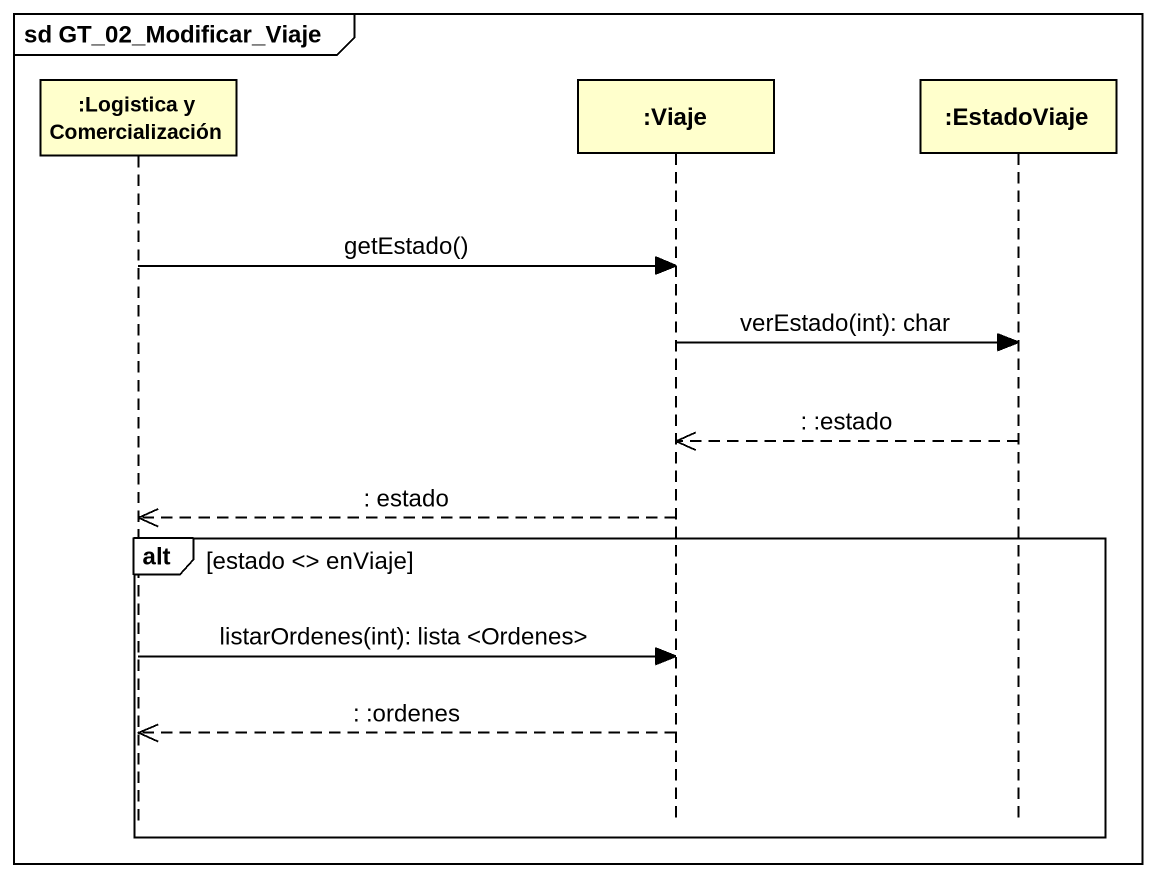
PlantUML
@startuml
mainframe sd GT_02_Modificar_Viaje
hide footbox
participant ":Logistica y Comercialización" as Logistica_y_Comercialización
participant ":Viaje" as Viaje
participant ":EstadoViaje" as EstadoViaje

Logistica_y_Comercialización -> Viaje : getEstado()
Viaje -> EstadoViaje : verEstado(int): char
EstadoViaje -->> Viaje : : :estado
Viaje -->> Logistica_y_Comercialización : : estado
alt estado <> enViaje
  Logistica_y_Comercialización -> Viaje : listarOrdenes(int): lista <Ordenes>
  Viaje -->> Logistica_y_Comercialización : : :ordenes
end
@enduml
